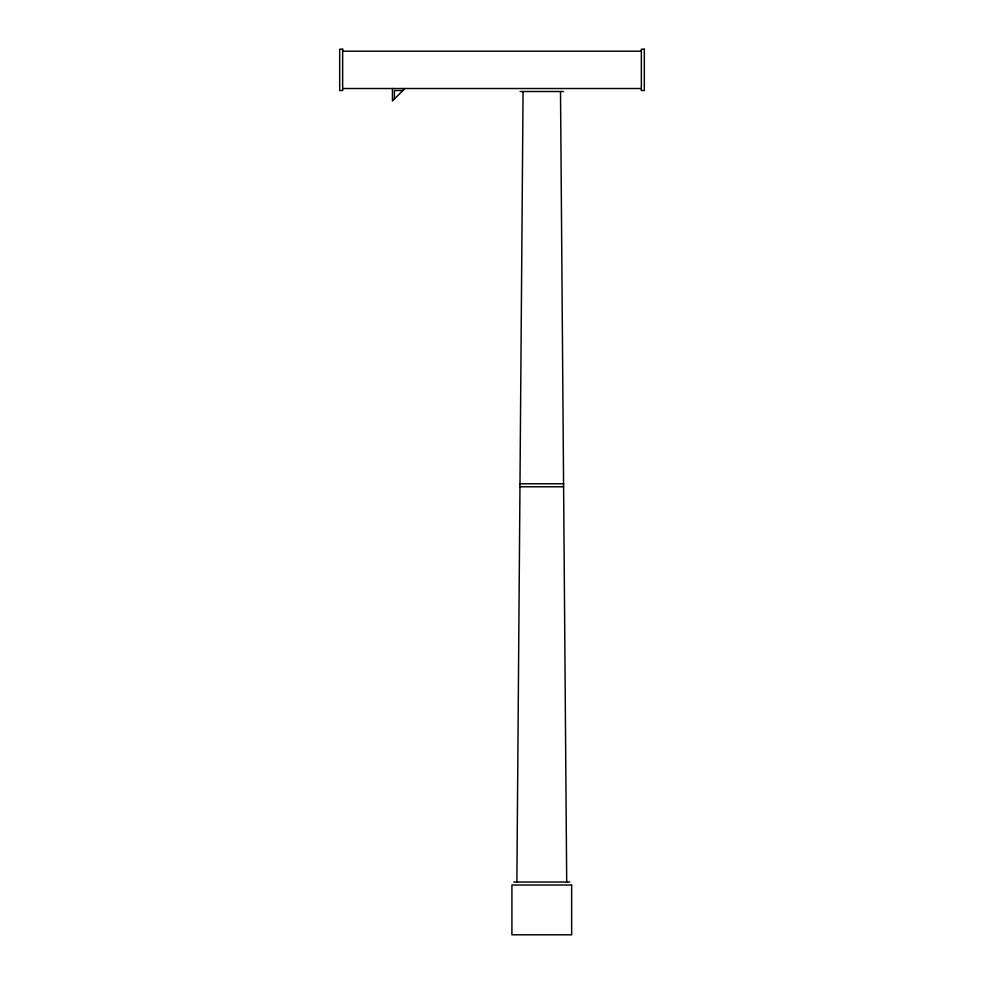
<?xml version="1.0" encoding="UTF-8"?>
<svg xmlns="http://www.w3.org/2000/svg" width="984" height="984" viewBox="0 0 984 984"><rect width="100%" height="100%" fill="white"/><g stroke="black" fill="none" stroke-linecap="round" stroke-linejoin="round"><path stroke-width="1.48" d="M516.871 881.947L523.058 91.598M404.879 88.523L392.444 100.971L392.444 88.523M342.653 51.193L641.347 51.193M342.653 88.523L641.347 88.523M402.887 90.516L394.424 90.516L394.424 98.978M520.093 91.512L563.475 91.512M519.982 483.784L563.586 483.784M519.982 486.772L563.586 486.772M513.746 882.033L569.81 882.033M560.511 91.598L566.698 881.947M342.653 49.2L339.677 49.2L339.677 90.516L342.653 90.516L342.653 49.2M644.323 49.2L641.347 49.2L641.347 90.516L644.323 90.516L644.323 49.2M571.655 885.022L511.914 885.022L511.914 934.8L571.655 934.8L571.655 885.022"/></g></svg>
